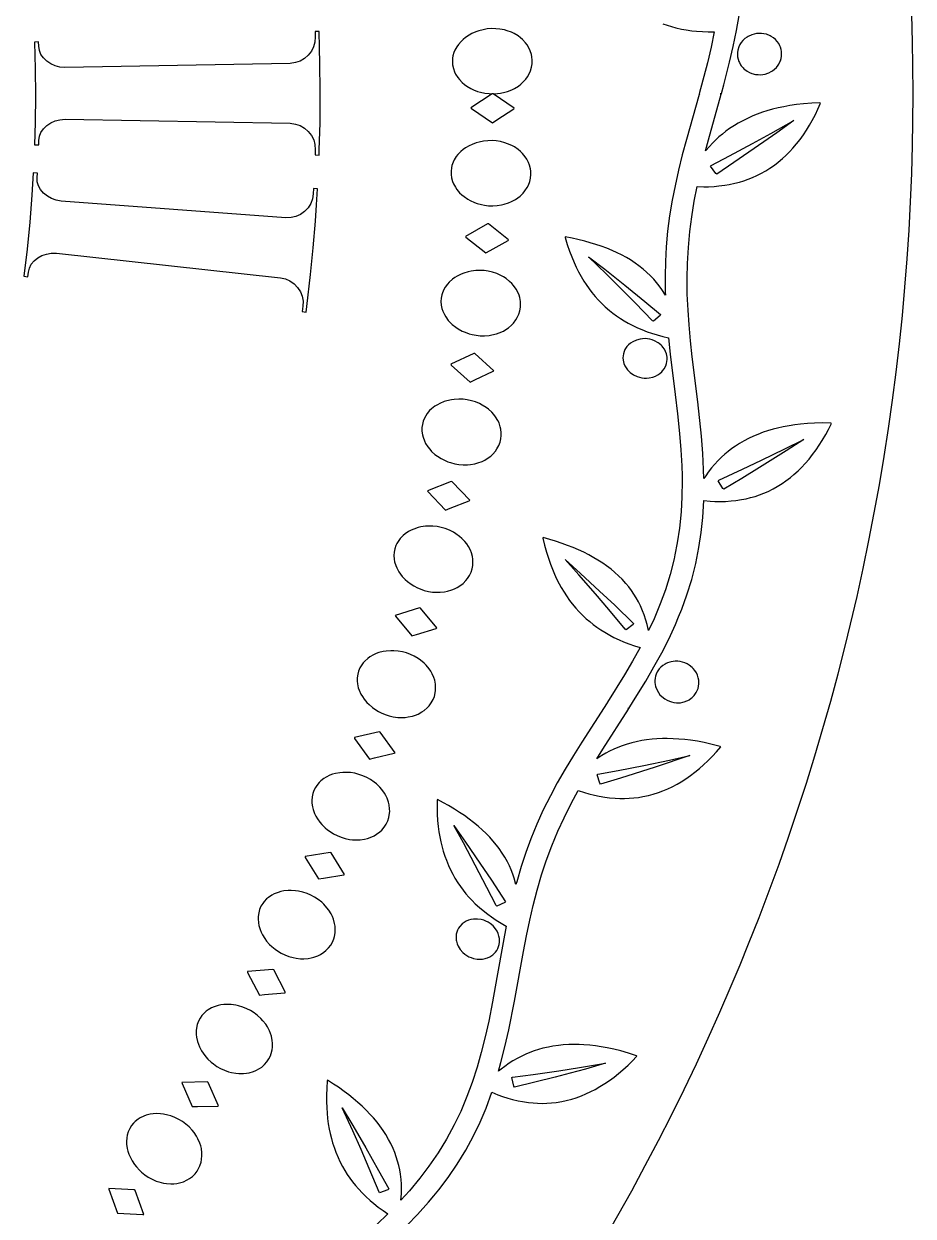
# Model space of a CAD drawing. Header units: millimetres. Extents: x 0 to 240, y 0 to 240.
# Drawn here: x 193.1 to 240, y 60.9 to 123.7 of the extents above; entities that cross this region are included whole.
import ezdxf

# ---------------------------------------------------------------- set-up
doc = ezdxf.new("R2010")
doc.units = ezdxf.units.MM
for name, color, linetype in [('FORME', 5, 'CONTINUOUS'), ('MOTIF-C02', 1, 'CONTINUOUS'), ('TEXTE-C03', 1, 'CONTINUOUS')]:
    doc.layers.add(name, color=color, linetype=linetype)

msp = doc.modelspace()

# ---------------------------------------------------------------- linework, layer by layer
at = {"layer": 'FORME'}
msp.add_lwpolyline([(223.6974, 59.6108), (224.4439, 60.9113), (225.1741, 62.2211), (225.8879, 63.5399), (226.5852, 64.8675), (227.2658, 66.2037), (227.9297, 67.5483), (228.5767, 68.9011), (229.2068, 70.2618), (229.8198, 71.6304), (230.4156, 73.0065), (230.8799, 74.1126), (231.3331, 75.2234), (231.8839, 76.6181), (232.4173, 78.0196), (232.9331, 79.4276), (233.4313, 80.842), (233.9117, 82.2625), (234.3744, 83.6889), (234.8192, 85.121), (235.2461, 86.5585), (235.655, 88.0012), (236.0458, 89.449), (236.4185, 90.9015), (236.7036, 92.0668), (237.0436, 93.5273), (237.3652, 94.9919), (237.6686, 96.4605), (237.9535, 97.9327), (238.2201, 99.4084), (238.4682, 100.8873), (238.6977, 102.3692), (238.9088, 103.8538), (239.1013, 105.341), (239.2752, 106.8304), (239.4304, 108.3219), (239.567, 109.8152), (239.6849, 111.3101), (239.7842, 112.8064), (239.8647, 114.3038), (239.9265, 115.8021), (239.9696, 117.301), (239.9906, 118.5005), (240, 120), (239.9906, 121.4995), (239.9696, 122.699), (239.9265, 124.1979)], dxfattribs=at)
at = {"layer": 'MOTIF-C02'}
for points in [[(213.3356, 60.3986), (213.8922, 60.9742), (214.4663, 61.6122), (214.7407, 61.9423), (215.0139, 62.2738), (215.4962, 62.9141), (215.9803, 63.6238), (216.4275, 64.3573), (216.836, 65.1131), (217.1837, 65.8356), (217.4971, 66.5734), (217.8056, 67.4053), (218.1261, 67.2744), (218.3576, 67.1901), (218.6503, 67.0954), (218.8871, 67.0287), (219.1858, 66.9575), (219.4266, 66.9106), (219.7294, 66.8654), (219.9727, 66.8404), (220.2165, 66.8254), (220.4604, 66.8208), (220.7038, 66.8267), (220.9464, 66.8432), (221.1877, 66.8702), (221.4868, 66.9186), (221.7237, 66.9689), (222.016, 67.0457), (222.2464, 67.118), (222.5298, 67.2213), (222.7524, 67.3139), (223.0253, 67.4413), (223.2393, 67.5521), (223.5008, 67.7009), (223.756, 67.8604), (224.0047, 68.0299), (224.2468, 68.2086), (224.4825, 68.3957), (224.7119, 68.5906), (224.979, 68.8341), (225.1949, 69.0441), (225.4462, 69.3042), (225.4168, 69.3311), (225.0059, 69.4631), (224.591, 69.5814), (224.2325, 69.6709), (223.8713, 69.7486), (223.5687, 69.8035), (223.2648, 69.8489), (222.96, 69.8843), (222.6546, 69.9089), (222.4102, 69.9205), (222.1048, 69.9243), (221.8611, 69.9185), (221.5577, 69.8997), (221.3164, 69.8751), (221.0173, 69.8322), (220.7804, 69.7879), (220.4881, 69.7198), (220.2578, 69.6552), (220.0311, 69.5817), (219.8084, 69.4994), (219.5901, 69.4084), (219.3763, 69.309), (219.1676, 69.2016), (218.914, 69.0562), (218.7171, 68.9317), (218.4789, 68.7662), (218.2945, 68.6266), (218.1535, 68.5106), (218.2825, 68.9642), (218.4928, 69.7952), (218.6923, 70.6864), (218.9908, 72.2085), (219.4623, 74.8175), (219.6234, 75.6482), (219.7979, 76.474), (219.977, 77.2393), (220.1885, 78.0524), (220.4262, 78.8568), (220.673, 79.5986), (220.9642, 80.3835), (221.2854, 81.1565), (221.6091, 81.8682), (221.983, 82.619), (222.3531, 83.3086), (222.6793, 83.2006), (222.9161, 83.1317), (223.2149, 83.0562), (223.4558, 83.0047), (223.7589, 82.9522), (224.0025, 82.9201), (224.3081, 82.8931), (224.5528, 82.8823), (224.7974, 82.8813), (225.0413, 82.8905), (225.2841, 82.9098), (225.5254, 82.9394), (225.7647, 82.9791), (226.0605, 83.043), (226.2939, 83.1052), (226.581, 83.1964), (226.8066, 83.2798), (227.0832, 83.3965), (227.2997, 83.4993), (227.5643, 83.6389), (227.7711, 83.759), (228.0231, 83.919), (228.2681, 84.0892), (228.5059, 84.2689), (228.7367, 84.4571), (228.9606, 84.6535), (229.1777, 84.8571), (229.4296, 85.1105), (229.6324, 85.3284), (229.8676, 85.5973), (229.8363, 85.622), (229.4181, 85.7296), (228.9967, 85.8232), (228.6332, 85.8915), (228.2679, 85.9477), (227.9623, 85.9848), (227.6559, 86.0124), (227.3492, 86.0299), (227.0424, 86.0368), (226.7974, 86.0343), (226.492, 86.0207), (226.2487, 86.001), (225.9465, 85.9652), (225.7068, 85.9272), (225.4103, 85.8678), (225.1762, 85.8106), (224.8881, 85.727), (224.6617, 85.6504), (224.4395, 85.5652), (224.2219, 85.4716), (224.0091, 85.3699), (223.8015, 85.2602), (223.5994, 85.1428), (223.3337, 84.971), (223.6521, 85.4838), (224.9969, 87.5841), (224.9826, 87.6172), (224.9598, 87.6242), (225.0152, 87.6129), (225.2743, 88.0259), (225.9148, 89.0656), (226.3455, 89.8056), (226.7567, 90.5577), (227.119, 91.2717), (227.4796, 92.0507), (227.6444, 92.447), (227.8078, 92.8442), (228.08, 93.5983), (228.3333, 94.4191), (228.5445, 95.2519), (228.712, 96.0945), (228.8313, 96.8873), (228.9133, 97.6848), (228.9629, 98.5707), (229.3078, 98.5401), (229.5538, 98.5277), (229.8615, 98.5235), (230.1073, 98.5296), (230.4138, 98.5495), (230.6577, 98.5757), (230.9605, 98.6218), (231.2003, 98.6696), (231.4377, 98.7271), (231.672, 98.7946), (231.9029, 98.872), (232.1299, 98.9593), (232.3525, 99.0562), (232.6241, 99.1906), (232.8356, 99.3085), (233.0923, 99.468), (233.2911, 99.6051), (233.5314, 99.7873), (233.7169, 99.9414), (233.9401, 100.1436), (234.1119, 100.3125), (234.318, 100.5318), (234.5148, 100.7595), (234.7025, 100.9947), (234.8812, 101.2368), (235.0513, 101.4851), (235.213, 101.739), (235.3965, 102.0503), (235.5409, 102.3147), (235.7044, 102.6372), (235.6684, 102.6543), (235.2368, 102.6594), (234.8056, 102.6501), (234.4364, 102.6299), (234.0685, 102.5977), (233.7631, 102.561), (233.4594, 102.5148), (233.1577, 102.4588), (232.8586, 102.3923), (232.6216, 102.3313), (232.3286, 102.245), (232.0974, 102.1676), (231.8131, 102.0602), (231.5898, 101.9656), (231.3166, 101.8363), (231.1033, 101.7242), (230.8441, 101.573), (230.643, 101.4434), (230.448, 101.3064), (230.2595, 101.162), (230.0776, 101.0108), (229.9027, 100.8528), (229.735, 100.6885), (229.5354, 100.4749), (229.3841, 100.2979), (229.2052, 100.0696), (229.0701, 99.8818), (228.9696, 99.7294), (228.9592, 100.2009), (228.9152, 101.0569), (228.8432, 101.9674), (228.6503, 103.7662), (228.3612, 106.1419), (228.2704, 106.9831), (228.1937, 107.8237), (228.1393, 108.6077), (228.1017, 109.4472), (228.0918, 110.2858), (228.1089, 111.0674), (228.1558, 111.9032), (228.2349, 112.7366), (228.3345, 113.5121), (228.4704, 114.3397), (228.6208, 115.1078), (228.9644, 115.1007), (229.211, 115.1048), (229.5188, 115.1206), (229.7641, 115.1424), (230.0692, 115.1816), (230.3115, 115.2228), (230.6114, 115.287), (230.8485, 115.3488), (231.0824, 115.42), (231.3128, 115.5006), (231.5392, 115.5907), (231.761, 115.69), (231.978, 115.7986), (232.2418, 115.9468), (232.4465, 116.075), (232.6939, 116.2468), (232.8849, 116.393), (233.1149, 116.586), (233.2915, 116.748), (233.5032, 116.9595), (233.6654, 117.1352), (233.859, 117.3624), (234.0429, 117.5972), (234.2172, 117.839), (234.3823, 118.0869), (234.5384, 118.3405), (234.6858, 118.5991), (234.8518, 118.9155), (234.9814, 119.1834), (235.1269, 119.5097), (235.0897, 119.5242), (234.6584, 119.5037), (234.2281, 119.469), (233.8607, 119.427), (233.4949, 119.3731), (233.1919, 119.3184), (232.8911, 119.2545), (232.5928, 119.1808), (232.2977, 119.097), (232.0643, 119.0224), (231.7765, 118.9193), (231.5498, 118.8289), (231.2716, 118.7055), (231.0537, 118.5986), (230.7879, 118.4544), (230.5811, 118.3308), (230.3304, 118.1659), (230.1366, 118.026), (229.9494, 117.8792), (229.769, 117.7256), (229.5956, 117.5656), (229.4297, 117.3996), (229.2712, 117.2279), (229.0677, 116.9852), (229.2209, 117.5693), (229.887, 119.9726), (229.8636, 120), (229.8389, 120), (229.896, 120.0055), (230.0217, 120.4765), (230.3275, 121.6589), (230.5208, 122.493), (230.6922, 123.3328), (230.8278, 124.1219)], [(226.8051, 123.6886), (227.0343, 123.6086), (227.267, 123.5371), (227.5029, 123.4739), (227.8017, 123.4069), (228.0431, 123.3626), (228.3474, 123.3189), (228.5923, 123.2929), (228.8997, 123.2714), (229.2078, 123.2616), (229.519, 123.2632), (229.3531, 122.4611), (229.1595, 121.6358), (228.7276, 120), (228.7523, 120), (228.7186, 119.9674), (228.0528, 117.5898), (227.8377, 116.7803), (227.6363, 115.9695), (227.4544, 115.1564), (227.304, 114.3951), (227.1689, 113.5764), (227.0638, 112.7544), (226.9887, 111.9297), (226.9459, 111.158), (226.9294, 110.3847), (226.9406, 109.555), (226.9485, 109.3953), (226.7611, 109.6909), (226.6259, 109.878), (226.4817, 110.0595), (226.3288, 110.2349), (226.1677, 110.4041), (225.9549, 110.6064), (225.7763, 110.7605), (225.5434, 110.9435), (225.3498, 111.0821), (225.0995, 111.2454), (224.8934, 111.3683), (224.629, 111.5122), (224.4128, 111.6199), (224.137, 111.7455), (223.8561, 111.8614), (223.5707, 111.968), (223.2814, 112.0657), (222.9888, 112.155), (222.6934, 112.2365), (222.3357, 112.3243), (222.0354, 112.3899), (221.6728, 112.4599), (221.6657, 112.4264), (221.7729, 112.0682), (221.8935, 111.7123), (222.0084, 111.4095), (222.1348, 111.1093), (222.2495, 110.8616), (222.3732, 110.6165), (222.5063, 110.3745), (222.6494, 110.1361), (222.7712, 109.9484), (222.9331, 109.7179), (223.0704, 109.5374), (223.2521, 109.3172), (223.4055, 109.1458), (223.6074, 108.9382), (223.7769, 108.7779), (223.9987, 108.5855), (224.1838, 108.4383), (224.3755, 108.2975), (224.5734, 108.1634), (224.7772, 108.0363), (224.9866, 107.9162), (225.201, 107.8035), (225.4756, 107.6729), (225.7, 107.5768), (225.9856, 107.4671), (226.2177, 107.3875), (226.5116, 107.2981), (226.8092, 107.2196), (227.1092, 107.1518), (227.2045, 106.2844), (227.469, 104.165), (227.5884, 103.1324), (227.6978, 102.0962), (227.7659, 101.2512), (227.8113, 100.4038), (227.8239, 99.8757), (227.8292, 99.6114), (227.8174, 98.7619), (227.7738, 97.9699), (227.6893, 97.1241), (227.5715, 96.3395), (227.4477, 95.714), (227.4056, 95.5057), (227.196, 94.6818), (226.9445, 93.8698), (226.6743, 93.1239), (226.3479, 92.3392), (226.0617, 91.7229), (225.9862, 92.0517), (225.9234, 92.2733), (225.832, 92.547), (225.7484, 92.7629), (225.6306, 93.0281), (225.5255, 93.2362), (225.4109, 93.4399), (225.287, 93.6391), (225.1538, 93.8333), (225.0116, 94.022), (224.8607, 94.2049), (224.6605, 94.4251), (224.4915, 94.5941), (224.27, 94.7963), (224.0852, 94.9507), (223.8455, 95.1344), (223.6472, 95.2739), (223.3922, 95.4393), (223.1831, 95.5643), (222.9159, 95.712), (222.6429, 95.8503), (222.365, 95.9797), (222.0828, 96.1005), (221.7968, 96.2133), (221.5074, 96.3183), (221.1566, 96.4349), (220.8617, 96.5245), (220.5052, 96.6236), (220.4965, 96.59), (220.5832, 96.2184), (220.6833, 95.8481), (220.7807, 95.532), (220.8896, 95.2175), (220.9897, 94.9573), (221.099, 94.699), (221.2177, 94.4431), (221.3465, 94.1901), (221.457, 93.9901), (221.6048, 93.7439), (221.7312, 93.5502), (221.8993, 93.3128), (222.042, 93.1272), (222.231, 92.9013), (222.3904, 92.7259), (222.5999, 92.514), (222.7756, 92.351), (222.9581, 92.194), (223.1473, 92.0433), (223.3427, 91.8994), (223.544, 91.7624), (223.7509, 91.6325), (224.0165, 91.4804), (224.2342, 91.367), (224.512, 91.2355), (224.7384, 91.1385), (225.0258, 91.0273), (225.3174, 90.9271), (225.6151, 90.8369), (225.2203, 90.1194), (224.7919, 89.3879), (223.8971, 87.952), (223.9207, 87.9447), (223.8789, 87.9235), (222.542, 85.8478), (222.0977, 85.1377), (221.6664, 84.4222), (221.2527, 83.6989), (220.8847, 83.0157), (220.5142, 82.2732), (220.1716, 81.5187), (219.8567, 80.7528), (219.5884, 80.028), (219.3447, 79.2939), (219.1108, 78.4977), (219.0712, 78.3428), (218.9794, 78.6806), (218.9053, 78.8992), (218.821, 79.1151), (218.7266, 79.3278), (218.6225, 79.537), (218.4788, 79.793), (218.3536, 79.9929), (218.185, 80.2364), (218.0408, 80.4259), (217.8498, 80.6557), (217.689, 80.8338), (217.4789, 81.0494), (217.3039, 81.2161), (217.0775, 81.4173), (216.8432, 81.6108), (216.6019, 81.7968), (216.3543, 81.9754), (216.101, 82.1471), (215.8427, 82.312), (215.5267, 82.5014), (215.2591, 82.6526), (214.9333, 82.8263), (214.9166, 82.7964), (214.9135, 82.4225), (214.9238, 82.0469), (214.9444, 81.7237), (214.9767, 81.3995), (215.0133, 81.1291), (215.0592, 80.8584), (215.1151, 80.5879), (215.1816, 80.3179), (215.2426, 80.1025), (215.3294, 79.8347), (215.4074, 79.6217), (215.516, 79.3577), (215.6121, 79.1487), (215.7439, 78.8908), (215.8586, 78.6877), (216.0139, 78.4385), (216.1474, 78.2433), (216.289, 78.0522), (216.4386, 77.8657), (216.5959, 77.6842), (216.7606, 77.5078), (216.9323, 77.3368), (217.1562, 77.1311), (217.3422, 76.9731), (217.5828, 76.7841), (217.7811, 76.6396), (218.0356, 76.4676), (218.2969, 76.3049), (218.5636, 76.1517), (218.3989, 75.2946), (218.073, 73.4469), (217.8367, 72.1695), (217.6358, 71.1472), (217.4518, 70.3196), (217.2454, 69.4965), (217.0291, 68.734), (216.7673, 67.9257), (216.4922, 67.1817), (216.1622, 66.3984), (215.8183, 65.6834), (215.4141, 64.9356), (214.9709, 64.2101), (214.4912, 63.5083), (214.0132, 62.8751), (213.47, 62.2215), (213.0148, 61.7169), (213.0396, 62.0534), (213.045, 62.2836), (213.0383, 62.5721), (213.022, 62.803), (212.9875, 63.0913), (212.9484, 63.321), (212.8991, 63.5495), (212.8394, 63.7764), (212.7693, 64.0012), (212.6891, 64.2233), (212.5988, 64.4426), (212.4724, 64.7121), (212.3607, 64.9234), (212.2087, 65.1819), (212.0776, 65.3839), (211.9026, 65.6301), (211.7543, 65.8219), (211.5594, 66.055), (211.3964, 66.2362), (211.1846, 66.4561), (210.9646, 66.6687), (210.7371, 66.8742), (210.503, 67.0729), (210.2629, 67.265), (210.0175, 67.4506), (209.7166, 67.6653), (209.4612, 67.8379), (209.1497, 68.0377), (209.1315, 68.0082), (209.1048, 67.6276), (209.0914, 67.2441), (209.0912, 66.9134), (209.1026, 66.5808), (209.1215, 66.3026), (209.1498, 66.0236), (209.1878, 65.744), (209.2363, 65.4644), (209.283, 65.2407), (209.3517, 64.9618), (209.4153, 64.7395), (209.506, 64.4631), (209.5877, 64.2437), (209.7016, 63.9721), (209.8023, 63.7575), (209.9401, 63.4933), (210.0599, 63.2857), (210.188, 63.0819), (210.3244, 62.8822), (210.4687, 62.687), (210.6207, 62.4968), (210.7801, 62.3117), (210.9891, 62.088), (211.1636, 61.9155), (211.3903, 61.7079), (211.5781, 61.5485), (211.8199, 61.3576), (212.069, 61.1759), (212.327, 61.002), (211.7382, 60.4327)]]:
    msp.add_lwpolyline(points, dxfattribs=at)
for points in [[(218.1018, 120.0127), (218.2528, 120.0326), (218.481, 120.0809), (218.6324, 120.1258), (218.8544, 120.2129), (218.997, 120.2839), (219.1987, 120.4089), (219.323, 120.5037), (219.4375, 120.6067), (219.589, 120.7742), (219.6752, 120.8928), (219.7811, 121.0781), (219.8357, 121.2045), (219.8943, 121.3952), (219.9257, 121.584), (219.9323, 121.7673), (219.9153, 121.9512), (219.89, 122.0763), (219.8294, 122.265), (219.7735, 122.3898), (219.6659, 122.5725), (219.5786, 122.6893), (219.4256, 122.8538), (219.31, 122.9547), (219.1847, 123.0473), (218.9814, 123.1689), (218.8378, 123.2374), (218.6141, 123.3206), (218.4616, 123.3628), (218.2317, 123.4068), (218.0044, 123.4287), (217.7837, 123.4305), (217.5636, 123.4133), (217.3383, 123.3759), (217.1119, 123.3167), (216.9626, 123.2649), (216.7447, 123.1688), (216.6058, 123.0928), (216.4105, 122.9621), (216.291, 122.8649), (216.1814, 122.7607), (216.0376, 122.5937), (215.9565, 122.4768), (215.8579, 122.296), (215.8077, 122.1737), (215.7553, 121.9904), (215.735, 121.8696), (215.7246, 121.6929), (215.7372, 121.5176), (215.7742, 121.3377), (215.8375, 121.1562), (215.895, 121.0361), (216.0045, 120.8599), (216.0926, 120.747), (216.2464, 120.5872), (216.3622, 120.4887), (216.4872, 120.3977), (216.6897, 120.2773), (216.8326, 120.2086), (217.055, 120.1238), (217.2065, 120.0798), (217.4348, 120.0323), (217.6606, 120.0063), (217.88, 120)], [(232.078, 121.016), (232.2075, 121.0408), (232.337, 121.0807), (232.401, 121.1064), (232.5252, 121.1695), (232.5847, 121.2067), (232.6966, 121.2918), (232.7967, 121.3896), (232.8828, 121.4981), (232.9201, 121.5554), (232.9824, 121.6745), (233.0072, 121.7355), (233.0444, 121.8586), (233.0656, 121.9809), (233.072, 122.1001), (233.0648, 122.2181), (233.0428, 122.3391), (233.005, 122.4609), (232.98, 122.5213), (232.9175, 122.6393), (232.8388, 122.751), (232.7451, 122.8536), (232.6383, 122.9445), (232.5208, 123.0218), (232.4591, 123.0549), (232.2662, 123.1307), (232.1351, 123.1618), (232.0055, 123.1781), (231.8796, 123.1809), (231.754, 123.171), (231.6255, 123.1474), (231.4963, 123.1092), (231.3079, 123.0236), (231.248, 122.9876), (231.1348, 122.9052), (231.0823, 122.8592), (231.0328, 122.8102), (230.9443, 122.7048), (230.8709, 122.5914), (230.8138, 122.473), (230.7589, 122.2918), (230.7418, 122.1725), (230.7389, 122.0568), (230.7495, 121.9404), (230.7749, 121.8213), (230.816, 121.7018), (230.8427, 121.6428), (230.9082, 121.5277), (230.947, 121.4724), (231.0358, 121.368), (231.0855, 121.3195), (231.1383, 121.2739), (231.252, 121.1924), (231.3744, 121.125), (231.5022, 121.0726), (231.6976, 121.0225), (231.8263, 121.0073), (231.9513, 121.0053)], [(218.0572, 118.6202), (218.9561, 119.2097), (218.9842, 119.2472), (217.8717, 120), (217.816, 120), (216.6975, 119.2645), (216.7252, 119.2276), (217.8319, 118.4745)], [(229.5956, 115.8042), (229.3256, 116.183), (229.3515, 116.2169), (230.3241, 116.7282), (231.5363, 117.3808), (232.5034, 117.9134), (233.7086, 118.5926), (232.813, 117.9473), (232.1388, 117.4702), (230.5582, 116.3796), (229.6502, 115.7707)], [(218.0762, 114.1111), (218.3069, 114.1455), (218.4607, 114.1813), (218.6876, 114.2548), (218.8341, 114.3171), (219.043, 114.4297), (219.1728, 114.5168), (219.2933, 114.6127), (219.4546, 114.7708), (219.5478, 114.884), (219.6647, 115.0626), (219.7269, 115.1854), (219.7968, 115.3723), (219.8396, 115.5589), (219.8571, 115.7414), (219.8513, 115.926), (219.8335, 116.0524), (219.7844, 116.2444), (219.7362, 116.3724), (219.6398, 116.5612), (219.5597, 116.6831), (219.4169, 116.8565), (219.3076, 116.9642), (219.1881, 117.0642), (218.9925, 117.1977), (218.8533, 117.2748), (218.635, 117.3713), (218.4853, 117.4227), (218.2584, 117.4805), (218.0329, 117.516), (217.8127, 117.5311), (217.592, 117.5272), (217.3648, 117.5034), (217.1352, 117.458), (216.9831, 117.4153), (216.7599, 117.3325), (216.6166, 117.265), (216.4138, 117.1463), (216.2886, 117.0565), (216.1729, 116.9591), (216.0193, 116.801), (215.9313, 116.6892), (215.822, 116.5148), (215.7646, 116.3957), (215.7012, 116.2158), (215.6736, 116.0965), (215.6526, 115.9208), (215.6547, 115.745), (215.6807, 115.5632), (215.733, 115.3783), (215.7832, 115.2548), (215.8818, 115.0724), (215.9629, 114.9544), (216.1068, 114.7856), (216.2164, 114.6803), (216.3358, 114.5819), (216.5306, 114.4495), (216.6691, 114.3723), (216.8861, 114.2744), (217.0346, 114.2213), (217.2597, 114.1601), (217.4092, 114.1314), (217.6298, 114.1054), (217.8493, 114.0984)], [(217.7194, 111.7514), (218.6574, 112.2765), (218.6881, 112.3118), (217.6311, 113.1408), (217.5754, 113.1447), (216.4082, 112.4894), (216.4332, 112.4506), (217.4844, 111.6219)], [(226.2728, 108.0326), (225.3469, 108.9917), (224.5999, 109.7476), (223.8477, 110.4936), (222.9, 111.4119), (223.7502, 110.7529), (224.807, 109.9153), (225.8571, 109.0625), (226.6923, 108.3692), (226.6675, 108.3154), (226.3145, 108.0152)], [(217.6549, 107.2702), (217.8108, 107.2951), (218.0423, 107.3526), (218.1928, 107.4044), (218.4091, 107.5021), (218.5446, 107.5799), (218.6716, 107.6672), (218.8436, 107.8135), (218.9445, 107.9199), (219.0736, 108.0898), (219.1442, 108.2081), (219.2271, 108.3896), (219.2828, 108.5727), (219.3131, 108.7536), (219.3202, 108.9381), (219.3114, 109.0654), (219.2759, 109.2604), (219.2367, 109.3914), (219.1538, 109.5866), (219.0824, 109.7137), (218.9521, 109.8968), (218.8506, 110.0118), (218.7385, 110.1199), (218.5527, 110.2669), (218.4192, 110.3535), (218.2082, 110.4651), (218.0625, 110.5268), (217.8402, 110.6004), (217.6177, 110.6517), (217.3991, 110.6821), (217.1787, 110.6937), (216.9504, 110.6859), (216.7183, 110.6567), (216.5635, 110.6248), (216.335, 110.5578), (216.1874, 110.5005), (215.9768, 110.3963), (215.8456, 110.3155), (215.7233, 110.2264), (215.559, 110.0795), (215.4634, 109.9741), (215.3422, 109.8078), (215.2765, 109.6931), (215.2007, 109.518), (215.1648, 109.4009), (215.1315, 109.2271), (215.1213, 109.0517), (215.1345, 108.8685), (215.1737, 108.6803), (215.2151, 108.5537), (215.3007, 108.3648), (215.3734, 108.2414), (215.5051, 108.0629), (215.607, 107.9502), (215.7192, 107.8437), (215.9043, 107.698), (216.037, 107.6113), (216.2466, 107.4983), (216.391, 107.435), (216.6113, 107.3582), (216.7584, 107.319), (216.9766, 107.2776), (217.195, 107.2553), (217.4223, 107.252)], [(226.0888, 105.0315), (226.2891, 105.0759), (226.4186, 105.1246), (226.5415, 105.1883), (226.6545, 105.2658), (226.7551, 105.3553), (226.8002, 105.4039), (226.8788, 105.507), (226.9664, 105.6716), (227.0049, 105.7839), (227.0283, 105.8954), (227.038, 106.0078), (227.0336, 106.1253), (226.9976, 106.3066), (226.9527, 106.4271), (226.8909, 106.5442), (226.8129, 106.6549), (226.7683, 106.707), (226.7203, 106.7565), (226.6153, 106.8468), (226.5589, 106.8871), (226.3791, 106.9871), (226.2539, 107.0359), (226.128, 107.0704), (226.0039, 107.0916), (225.8783, 107.1009), (225.7478, 107.0976), (225.6146, 107.0807), (225.4159, 107.0278), (225.2278, 106.9417), (225.1133, 106.8672), (225.0107, 106.7809), (224.9219, 106.6849), (224.8176, 106.5281), (224.7681, 106.419), (224.7342, 106.309), (224.7148, 106.2003), (224.7086, 106.089), (224.7167, 105.973), (224.7583, 105.7946), (224.8066, 105.6763), (224.8371, 105.6184), (224.91, 105.5068), (224.9522, 105.4537), (224.9979, 105.4029), (225.0988, 105.3091), (225.2689, 105.1914), (225.4527, 105.1046), (225.5779, 105.0642), (225.7022, 105.0374), (225.8263, 105.0228), (225.9558, 105.0204)], [(216.901, 104.9232), (217.8735, 105.3812), (217.9066, 105.4143), (216.9103, 106.3153), (216.855, 106.3231), (215.6448, 105.7513), (215.667, 105.7108), (216.6575, 104.8104)], [(216.5226, 100.4575), (216.6799, 100.4714), (216.9149, 100.5125), (217.0686, 100.5537), (217.2912, 100.636), (217.4319, 100.7041), (217.5647, 100.7822), (217.7465, 100.9162), (217.8546, 101.0153), (217.9953, 101.1757), (218.074, 101.2887), (218.1694, 101.464), (218.2379, 101.6427), (218.2807, 101.821), (218.3008, 102.0046), (218.3009, 102.1322), (218.2791, 102.3292), (218.2492, 102.4627), (218.1802, 102.6631), (218.1179, 102.795), (218.0007, 102.9867), (217.9075, 103.1086), (217.8033, 103.2243), (217.6283, 103.3839), (217.5012, 103.4797), (217.2985, 103.6058), (217.1575, 103.6775), (216.9409, 103.7665), (216.7225, 103.8333), (216.5066, 103.8789), (216.2875, 103.906), (216.0593, 103.9141), (215.8256, 103.9013), (215.669, 103.8803), (215.4364, 103.8295), (215.2851, 103.7827), (215.0677, 103.6935), (214.9312, 103.6221), (214.803, 103.5418), (214.6288, 103.4068), (214.5261, 103.3084), (214.3934, 103.1509), (214.3199, 103.0411), (214.232, 102.8718), (214.1879, 102.7575), (214.1426, 102.5864), (214.1201, 102.4121), (214.1204, 102.2285), (214.1463, 102.038), (214.1788, 101.9088), (214.2509, 101.7144), (214.3148, 101.5862), (214.4336, 101.399), (214.5274, 101.2793), (214.6319, 101.1653), (214.8063, 101.0069), (214.9327, 100.9111), (215.1337, 100.7837), (215.2734, 100.7104), (215.4877, 100.6184), (215.6318, 100.569), (215.8465, 100.5124), (216.0629, 100.4749), (216.2893, 100.4557)], [(229.9778, 99.2154), (229.7304, 99.6198), (229.7583, 99.6526), (231.0062, 100.2255), (232.0027, 100.6957), (233.2457, 101.2983), (234.2379, 101.7923), (233.308, 101.1916), (232.6085, 100.7485), (231.9075, 100.3116), (230.9703, 99.739), (230.0303, 99.1776)], [(215.6061, 98.1691), (216.6083, 98.5578), (216.6437, 98.5886), (215.7129, 99.5572), (215.6583, 99.5688), (214.411, 99.0832), (214.4303, 99.0412), (215.3553, 98.0736)], [(215.0735, 93.7438), (215.3108, 93.7683), (215.4671, 93.7986), (215.6949, 93.8651), (215.84, 93.9232), (215.9779, 93.9918), (216.1687, 94.1127), (216.2835, 94.2039), (216.4351, 94.3541), (216.5215, 94.4613), (216.6289, 94.6295), (216.7098, 94.8029), (216.765, 94.9778), (216.7979, 95.1596), (216.807, 95.2869), (216.799, 95.4849), (216.7785, 95.6201), (216.7238, 95.8249), (216.6708, 95.9608), (216.5674, 96.1603), (216.483, 96.2884), (216.3871, 96.4111), (216.2237, 96.5826), (216.1036, 96.6871), (215.9102, 96.827), (215.7746, 96.9085), (215.5648, 97.0124), (215.3516, 97.0943), (215.1394, 97.155), (214.9228, 97.1974), (214.6957, 97.2215), (214.4617, 97.2251), (214.304, 97.2151), (214.0684, 97.1808), (213.9143, 97.1447), (213.6912, 97.0709), (213.5499, 97.0092), (213.4164, 96.9382), (213.2332, 96.8157), (213.1238, 96.7247), (212.9805, 96.5769), (212.8994, 96.4725), (212.7999, 96.3098), (212.7479, 96.1989), (212.6908, 96.0314), (212.6561, 95.8591), (212.6435, 95.6759), (212.656, 95.4841), (212.6794, 95.3529), (212.7376, 95.1539), (212.7924, 95.0216), (212.8978, 94.8264), (212.983, 94.7005), (213.0792, 94.5794), (213.2421, 94.4093), (213.3614, 94.3048), (213.5531, 94.1637), (213.6873, 94.0807), (213.8946, 93.9739), (214.0348, 93.9146), (214.2451, 93.8431), (214.4582, 93.7905), (214.6828, 93.7555), (214.9157, 93.7409)], [(224.8311, 91.7907), (223.9644, 92.8299), (223.2641, 93.6512), (222.3803, 94.6651), (221.6667, 95.4659), (222.4752, 94.7338), (223.4791, 93.8066), (224.2768, 93.0551), (225.2669, 92.1039), (225.2397, 92.0505), (224.8715, 91.7697)], [(213.841, 91.5223), (214.868, 91.8399), (214.9055, 91.8681), (214.0448, 92.8995), (213.9912, 92.915), (212.713, 92.518), (212.7293, 92.4748), (213.5842, 91.4447)], [(213.238, 87.1531), (213.3961, 87.1723), (213.6279, 87.2227), (213.7767, 87.2705), (213.9192, 87.3293), (214.1179, 87.4365), (214.2388, 87.5195), (214.4006, 87.6586), (214.4943, 87.7595), (214.6133, 87.9198), (214.7061, 88.0871), (214.7735, 88.2577), (214.8189, 88.4367), (214.8369, 88.563), (214.8429, 88.7612), (214.8319, 88.8975), (214.7917, 89.1056), (214.7484, 89.2449), (214.6591, 89.4511), (214.5839, 89.5848), (214.4969, 89.714), (214.3459, 89.8965), (214.2335, 90.0091), (214.0504, 90.1623), (213.9208, 90.2531), (213.7188, 90.3714), (213.5119, 90.4681), (213.3044, 90.5435), (213.0913, 90.6009), (212.8665, 90.6409), (212.6333, 90.6608), (212.4753, 90.662), (212.2379, 90.6442), (212.0815, 90.619), (211.8538, 90.5611), (211.7086, 90.5094), (211.5705, 90.4479), (211.3791, 90.3386), (211.2636, 90.2555), (211.1103, 90.1181), (211.0221, 90.0196), (210.9114, 89.8643), (210.8518, 89.7573), (210.783, 89.5942), (210.7364, 89.4248), (210.711, 89.2429), (210.71, 89.0507), (210.7241, 88.9182), (210.7683, 88.7156), (210.8136, 88.5798), (210.9052, 88.3777), (210.9813, 88.2462), (211.0687, 88.1186), (211.2193, 87.9374), (211.331, 87.8249), (211.5123, 87.6707), (211.6404, 87.5785), (211.8397, 87.4575), (211.9754, 87.3884), (212.1802, 87.3024), (212.3891, 87.2349), (212.6106, 87.1843), (212.842, 87.1534), (212.9996, 87.1452)], [(227.7334, 87.9265), (227.8707, 87.9501), (227.9385, 87.9682), (228.0705, 88.0165), (228.1339, 88.0466), (228.1951, 88.0805), (228.3093, 88.1587), (228.3619, 88.2025), (228.4564, 88.298), (228.4981, 88.3489), (228.57, 88.4556), (228.6264, 88.5662), (228.6676, 88.6782), (228.6954, 88.7931), (228.7101, 88.9152), (228.7099, 89.0428), (228.7038, 89.1079), (228.6788, 89.239), (228.6366, 89.3689), (228.5772, 89.4946), (228.502, 89.613), (228.4125, 89.7215), (228.3633, 89.7713), (228.2013, 89.9006), (228.0853, 89.9689), (227.9662, 90.0227), (227.8467, 90.0625), (227.7238, 90.09), (227.594, 90.1054), (227.4593, 90.107), (227.254, 90.0807), (227.1862, 90.064), (227.0537, 90.0186), (226.9899, 89.9901), (226.9282, 89.9579), (226.8126, 89.8832), (226.7091, 89.7965), (226.6196, 89.7002), (226.5137, 89.5433), (226.4622, 89.4343), (226.4253, 89.3245), (226.4012, 89.2101), (226.3903, 89.0889), (226.3944, 88.9626), (226.4025, 88.8983), (226.4312, 88.769), (226.4519, 88.7048), (226.506, 88.5788), (226.5762, 88.4587), (226.6609, 88.3473), (226.7579, 88.2468), (226.9208, 88.1204), (227.0367, 88.0536), (227.1551, 88.0012), (227.2739, 87.9624), (227.3982, 87.9353), (227.5292, 87.9209)], [(211.6145, 85.0156), (212.6612, 85.2605), (212.7005, 85.2859), (211.9143, 86.3752), (211.8619, 86.3943), (210.559, 86.0879), (210.5722, 86.0436), (211.3528, 84.9562)], [(223.4898, 83.6868), (223.3435, 84.1283), (223.3782, 84.1531), (224.4583, 84.355), (225.809, 84.6212), (227.1605, 84.9027), (228.242, 85.1389), (226.4112, 84.5291), (224.5792, 83.9528), (223.5321, 83.6386)], [(210.8658, 80.7075), (211.1006, 80.7415), (211.2523, 80.7788), (211.3986, 80.8274), (211.6043, 80.9205), (211.7307, 80.9948), (211.9019, 81.1222), (212.0025, 81.2163), (212.1323, 81.3678), (212.2366, 81.5282), (212.3158, 81.6937), (212.3737, 81.8691), (212.4005, 81.9938), (212.4204, 82.1911), (212.419, 82.3278), (212.3934, 82.5382), (212.36, 82.6802), (212.2854, 82.8922), (212.2198, 83.0309), (212.1419, 83.1658), (212.0042, 83.3584), (211.8999, 83.4786), (211.728, 83.6443), (211.6051, 83.7439), (211.4119, 83.8761), (211.2122, 83.9871), (211.0106, 84.0768), (210.802, 84.149), (210.5805, 84.2047), (210.3494, 84.2409), (210.1918, 84.2531), (209.9537, 84.252), (209.796, 84.2378), (209.5648, 84.196), (209.4163, 84.1547), (209.2742, 84.103), (209.0756, 84.0073), (208.9546, 83.9325), (208.792, 83.8063), (208.6972, 83.7142), (208.5759, 83.567), (208.5089, 83.4644), (208.4289, 83.3066), (208.3704, 83.1409), (208.3323, 82.9612), (208.3179, 82.7695), (208.3227, 82.6364), (208.3526, 82.4312), (208.3883, 82.2925), (208.4654, 82.0845), (208.5321, 81.948), (208.6105, 81.8146), (208.748, 81.6233), (208.8515, 81.5032), (209.0216, 81.3366), (209.1428, 81.2358), (209.3332, 81.101), (209.4637, 81.0227), (209.662, 80.9225), (209.8656, 80.8405), (210.0831, 80.7745), (210.3116, 80.7275), (210.4684, 80.7083), (210.7067, 80.6994)], [(218.024, 77.2398), (217.5433, 78.1923), (216.9309, 79.3717), (216.306, 80.5387), (215.797, 81.4631), (216.4152, 80.5828), (217.1783, 79.4709), (217.7808, 78.5724), (218.524, 77.4378), (218.4844, 77.3937), (218.0587, 77.2109)], [(208.9374, 78.681), (209.9987, 78.8518), (210.0397, 78.8745), (209.3317, 80.0162), (209.2808, 80.039), (207.9596, 79.8246), (207.9697, 79.7795), (208.6722, 78.6401)], [(208.1252, 74.4534), (208.2792, 74.4799), (208.4285, 74.5182), (208.6403, 74.5966), (208.7716, 74.6619), (208.9512, 74.777), (209.0582, 74.8638), (209.1983, 75.0059), (209.3136, 75.1586), (209.4042, 75.3181), (209.4742, 75.4889), (209.5097, 75.6115), (209.5433, 75.8069), (209.5515, 75.9434), (209.5407, 76.1551), (209.5174, 76.2991), (209.4578, 76.5158), (209.4021, 76.6587), (209.3339, 76.7987), (209.21, 77.0005), (209.1144, 77.1278), (208.9545, 77.3051), (208.8389, 77.4131), (208.6554, 77.5585), (208.464, 77.6831), (208.2692, 77.7868), (208.0662, 77.8734), (207.8491, 77.9445), (207.6211, 77.9969), (207.4647, 78.0201), (207.2272, 78.0357), (207.0689, 78.0325), (206.8353, 78.0071), (206.6843, 77.9762), (206.5389, 77.9346), (206.3341, 77.8531), (206.2081, 77.7869), (206.0371, 77.6724), (205.936, 77.5872), (205.8047, 77.4489), (205.7307, 77.3512), (205.6398, 77.1994), (205.5699, 77.0382), (205.5193, 76.8616), (205.4915, 76.6714), (205.4869, 76.5383), (205.5024, 76.3315), (205.5283, 76.1906), (205.5907, 75.9778), (205.6476, 75.8369), (205.7164, 75.6984), (205.8402, 75.4979), (205.935, 75.3708), (206.093, 75.1928), (206.2069, 75.0836), (206.3873, 74.9359), (206.5121, 74.8486), (206.7028, 74.7347), (206.9002, 74.6387), (207.1125, 74.5576), (207.3372, 74.4947), (207.4922, 74.4645), (207.7294, 74.439), (207.8886, 74.4359)], [(217.3061, 74.418), (217.4423, 74.4427), (217.5086, 74.461), (217.5731, 74.4834), (217.6957, 74.5393), (217.7531, 74.5724), (217.8585, 74.6479), (217.9062, 74.6895), (217.9908, 74.7792), (218.0607, 74.8752), (218.116, 74.9749), (218.1583, 75.0795), (218.1887, 75.193), (218.2053, 75.3141), (218.2078, 75.3768), (218.2004, 75.5053), (218.1759, 75.6354), (218.134, 75.7641), (218.0754, 75.8885), (218.0017, 76.0057), (217.8672, 76.163), (217.7121, 76.2929), (217.602, 76.3631), (217.4897, 76.4199), (217.3724, 76.4658), (217.2467, 76.5011), (217.0465, 76.5306), (216.84, 76.5272), (216.7038, 76.5054), (216.5724, 76.468), (216.4489, 76.4158), (216.3358, 76.3501), (216.2352, 76.2731), (216.1105, 76.1414), (216.0456, 76.0463), (215.9951, 75.9481), (215.9564, 75.8436), (215.9299, 75.7303), (215.9174, 75.6099), (215.917, 75.5477), (215.9284, 75.4204), (215.9404, 75.3561), (215.9772, 75.2279), (216.0305, 75.1027), (216.1389, 74.9267), (216.2751, 74.772), (216.3772, 74.6836), (216.485, 74.6082), (216.5958, 74.5459), (216.7102, 74.4954), (216.8331, 74.4549), (217.0308, 74.417), (217.1679, 74.4097)], [(205.8229, 72.5495), (206.8936, 72.6456), (206.9361, 72.6653), (206.3098, 73.8538), (206.2607, 73.8801), (204.9277, 73.7588), (204.9346, 73.7132), (205.5555, 72.5273)], [(204.7164, 68.3893), (204.8719, 68.4049), (205.0235, 68.4326), (205.2403, 68.496), (205.3758, 68.5519), (205.5631, 68.6542), (205.6759, 68.7333), (205.8256, 68.8652), (205.9513, 69.0094), (206.0529, 69.1622), (206.1347, 69.3277), (206.1787, 69.4475), (206.226, 69.64), (206.2437, 69.7757), (206.2477, 69.9876), (206.2346, 70.1328), (206.1903, 70.3532), (206.1447, 70.4996), (206.0865, 70.6441), (205.9771, 70.8541), (205.8906, 70.9877), (205.7435, 71.1758), (205.6358, 71.2917), (205.463, 71.4496), (205.2808, 71.5873), (205.0937, 71.7044), (204.8972, 71.805), (204.6857, 71.8911), (204.4619, 71.9593), (204.3076, 71.9935), (204.0717, 72.0256), (203.9135, 72.0336), (203.6787, 72.0246), (203.526, 72.0044), (203.378, 71.9731), (203.168, 71.9061), (203.0377, 71.849), (202.8591, 71.7467), (202.7523, 71.6688), (202.6116, 71.54), (202.5309, 71.4478), (202.4296, 71.3027), (202.3485, 71.1468), (202.2858, 70.9742), (202.2447, 70.7864), (202.2308, 70.6539), (202.2317, 70.4466), (202.2476, 70.3042), (202.295, 70.0875), (202.3419, 69.943), (202.4008, 69.8), (202.5103, 69.5913), (202.596, 69.4579), (202.7411, 69.2692), (202.847, 69.1524), (203.0166, 68.9924), (203.135, 68.8965), (203.3172, 68.7696), (203.5075, 68.66), (203.7135, 68.5642), (203.9333, 68.4857), (204.0858, 68.4447), (204.3206, 68.4026), (204.4792, 68.3884)], [(218.9654, 67.7223), (218.8482, 68.1816), (218.8845, 68.2048), (219.9734, 68.3471), (221.3367, 68.54), (222.4288, 68.7062), (223.7958, 68.929), (222.7301, 68.6291), (221.9312, 68.4118), (221.1325, 68.201), (220.0682, 67.9301), (219.0045, 67.6707)], [(202.2864, 66.6514), (203.3611, 66.6722), (203.4049, 66.6889), (202.8635, 67.9184), (202.8163, 67.948), (201.4781, 67.9205), (201.4818, 67.8745), (202.0181, 66.648)], [(211.8589, 62.1445), (211.337, 63.393), (210.9099, 64.3842), (210.4744, 65.3685), (209.9184, 66.5891), (210.4752, 65.6512), (211.1611, 64.4692), (211.836, 63.2768), (212.3677, 62.3152), (212.3259, 62.2723), (211.8913, 62.1125)], [(201.0473, 62.5837), (201.2004, 62.6007), (201.4211, 62.6487), (201.5602, 62.695), (201.7542, 62.7839), (201.8722, 62.8548), (202.0309, 62.9759), (202.1664, 63.111), (202.2784, 63.2563), (202.3716, 63.4157), (202.4239, 63.5321), (202.4845, 63.7208), (202.5117, 63.8549), (202.5306, 64.066), (202.5276, 64.2118), (202.499, 64.4347), (202.4637, 64.584), (202.4158, 64.7322), (202.3213, 64.9494), (202.2445, 65.0887), (202.1109, 65.2866), (202.0116, 65.4098), (201.8502, 65.5794), (201.6782, 65.7295), (201.4997, 65.8595), (201.3108, 65.9736), (201.1059, 66.0743), (200.8873, 66.1581), (200.7358, 66.2029), (200.5028, 66.2516), (200.3456, 66.2706), (200.1107, 66.2781), (199.9569, 66.2686), (199.8071, 66.2478), (199.5929, 66.1956), (199.4589, 66.1478), (199.2736, 66.0583), (199.1616, 65.9881), (199.0122, 65.8694), (198.9253, 65.7831), (198.8141, 65.6455), (198.7222, 65.4956), (198.6475, 65.3279), (198.5934, 65.1434), (198.5702, 65.0122), (198.5566, 64.8054), (198.5625, 64.6622), (198.5946, 64.4427), (198.6312, 64.2952), (198.68, 64.1485), (198.7746, 63.9327), (198.8507, 63.7936), (198.9822, 63.5952), (199.0797, 63.4712), (199.2377, 63.2997), (199.349, 63.1958), (199.522, 63.0564), (199.7041, 62.9337), (199.9029, 62.8237), (200.1166, 62.73), (200.2659, 62.6785), (200.4971, 62.62), (200.6543, 62.5947), (200.891, 62.579)], [(199.4636, 60.9747), (199.0097, 62.2391), (198.9647, 62.272), (197.6279, 62.3383), (197.6283, 62.2921), (198.0773, 61.0311), (199.4188, 60.9611)]]:
    msp.add_lwpolyline(points, close=True, dxfattribs=at)
at = {"layer": 'TEXTE-C03'}
for points in [[(208.7133, 117.0501), (208.7491, 118.4658), (208.7597, 119.3154), (208.7622, 120.1651), (208.7483, 121.5812), (208.7291, 122.4306), (208.7017, 123.2799), (208.4876, 123.272), (208.4974, 122.9942), (208.4813, 122.7257), (208.4143, 122.476), (208.2965, 122.2454), (208.1282, 122.0342), (207.9238, 121.8563), (207.6981, 121.7251), (207.4512, 121.6404), (207.1833, 121.6018), (195.3139, 121.3837), (195.0449, 121.4077), (194.7952, 121.4713), (194.5647, 121.5742), (194.3532, 121.7163), (194.1756, 121.8863), (194.0467, 122.0736), (193.9663, 122.2786), (193.9343, 122.5015), (193.9261, 122.7337), (193.712, 122.7258), (193.7506, 121.314), (193.7623, 119.9018), (193.7469, 118.4897), (193.7134, 117.3131), (193.9276, 117.3053), (193.9356, 117.5375), (193.9675, 117.7605), (194.0478, 117.9655), (194.1766, 118.153), (194.3541, 118.3231), (194.5655, 118.4652), (194.796, 118.5683), (195.0456, 118.632), (195.3146, 118.6561), (207.1842, 118.4443), (207.452, 118.4059), (207.699, 118.3213), (207.9247, 118.1902), (208.1292, 118.0124), (208.2977, 117.8013), (208.4156, 117.5708), (208.4827, 117.3211), (208.499, 117.0526), (208.4893, 116.7749), (208.7035, 116.7671)], [(208.0619, 108.7857), (208.2554, 110.474), (208.3934, 111.8834), (208.5099, 113.2947), (208.5695, 114.1423), (208.6211, 114.9904), (208.4071, 115.0025), (208.3911, 114.725), (208.3501, 114.4591), (208.2602, 114.2167), (208.1216, 113.998), (207.9344, 113.8032), (207.7144, 113.645), (207.4775, 113.5352), (207.2239, 113.4736), (206.9536, 113.4599), (195.1149, 114.3402), (194.8492, 114.3891), (194.6065, 114.476), (194.3866, 114.6005), (194.1893, 114.7624), (194.0282, 114.9493), (193.9173, 115.1489), (193.8563, 115.3616), (193.8453, 115.5876), (193.8587, 115.8205), (193.6447, 115.8325), (193.5692, 114.6514), (193.4541, 113.2319), (193.3128, 111.8109), (193.1456, 110.3889), (193.3582, 110.362), (193.3874, 110.5958), (193.4396, 110.8181), (193.5383, 111.0179), (193.6838, 111.1955), (193.8762, 111.3511), (194.0998, 111.4753), (194.3387, 111.5584), (194.5932, 111.6001), (194.8634, 111.6), (206.6648, 110.3129), (206.9281, 110.2503), (207.1663, 110.1436), (207.3793, 109.9925), (207.5668, 109.7969), (207.7156, 109.5714), (207.8122, 109.3311), (207.8566, 109.0763), (207.8487, 108.8074), (207.8142, 108.5316), (208.0268, 108.5046)]]:
    msp.add_lwpolyline(points, close=True, dxfattribs=at)

doc.saveas('drawing.dxf')
